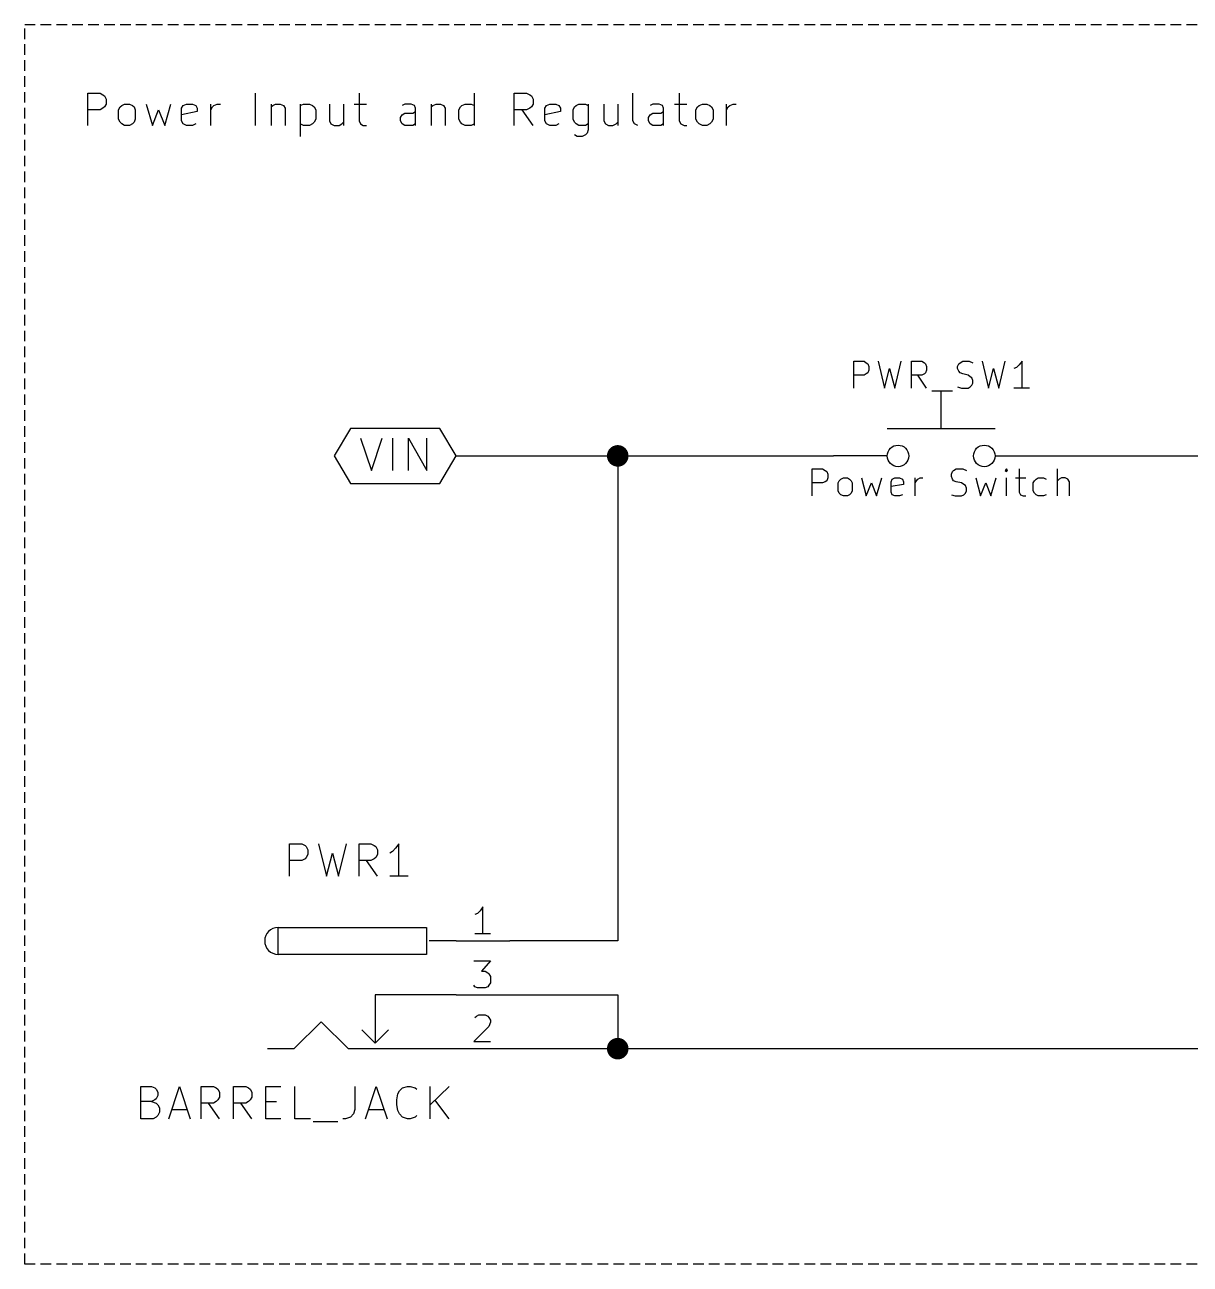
# Model space of a CAD drawing. Extents: x 18 to 282, y -194 to -20.
# Drawn here: x 139.7 to 194.6, y -160 to -101.6 of the extents above; entities that cross this region are included whole.
import ezdxf

# ---------------------------------------------------------------- set-up
doc = ezdxf.new("R2010")
doc.units = 0
doc.header["$MEASUREMENT"] = 0
doc.linetypes.add('DASHED', pattern=[0.75, 0.5, -0.25])
for name, color, linetype in [('BLUE3', 171, 'CONTINUOUS'), ('CYAN2', 4, 'CONTINUOUS'), ('GREEN2', 3, 'CONTINUOUS'), ('RED2', 1, 'CONTINUOUS')]:
    doc.layers.add(name, color=color, linetype=linetype)

msp = doc.modelspace()

# ---------------------------------------------------------------- linework, layer by layer
at = {"layer": 'BLUE3', "linetype": 'DASHED'}
for p, q in [((281.94, -101.6), (139.7, -101.6)), ((139.7, -160.02), (139.7, -101.6)), ((281.94, -160.02), (139.7, -160.02))]:
    msp.add_line(p, q, dxfattribs=at)
at = {"layer": 'BLUE3', "linetype": 'CONTINUOUS'}
for p, q in [((142.672, -106.35), (142.672, -104.826)), ((142.672, -104.826), (143.256, -104.826)), ((143.256, -104.826), (143.383, -104.902)), ((143.383, -104.902), (143.459, -104.953)), ((143.459, -104.953), (143.535, -105.105)), ((143.535, -105.105), (143.535, -105.334)), ((150.571, -106.35), (150.571, -104.826)), ((155.448, -104.826), (155.448, -106.121)), ((160.884, -106.35), (160.884, -104.826)), ((162.763, -106.35), (162.763, -104.826)), ((162.763, -104.826), (163.347, -104.826)), ((163.347, -104.826), (163.5, -104.902)), ((163.5, -104.902), (163.576, -104.953)), ((163.576, -104.953), (163.652, -105.105)), ((163.652, -105.105), (163.652, -105.334)), ((168.351, -106.121), (168.351, -104.826)), ((170.536, -104.826), (170.536, -106.121)), ((143.256, -105.613), (142.672, -105.613)), ((143.383, -105.537), (143.256, -105.613)), ((143.459, -105.461), (143.383, -105.537)), ((143.535, -105.334), (143.459, -105.461)), ((144.12, -105.613), (144.196, -105.461)), ((144.12, -106.045), (144.12, -105.613)), ((144.196, -105.461), (144.272, -105.41)), ((144.272, -105.41), (144.399, -105.334)), ((144.399, -105.334), (144.628, -105.334)), ((144.628, -105.334), (144.78, -105.41)), ((144.78, -105.41), (144.856, -105.461)), ((144.856, -105.461), (144.907, -105.613)), ((144.907, -105.613), (144.907, -106.045)), ((145.415, -105.334), (145.72, -106.35)), ((145.72, -106.35), (145.999, -105.613)), ((145.999, -105.613), (146.304, -106.35)), ((146.304, -106.35), (146.583, -105.334)), ((147.091, -105.537), (147.168, -105.41)), ((147.091, -106.121), (147.091, -105.537)), ((147.828, -105.689), (147.091, -105.842)), ((147.168, -105.41), (147.32, -105.334)), ((147.32, -105.334), (147.599, -105.334)), ((147.599, -105.334), (147.752, -105.41)), ((147.752, -105.41), (147.828, -105.537)), ((147.828, -105.537), (147.828, -105.689)), ((148.463, -106.35), (148.463, -105.334)), ((148.463, -105.613), (148.539, -105.461)), ((148.539, -105.461), (148.615, -105.41)), ((148.615, -105.41), (148.768, -105.334)), ((148.768, -105.334), (148.92, -105.334)), ((151.308, -105.334), (151.308, -106.35)), ((151.308, -105.461), (151.384, -105.41)), ((151.384, -105.41), (151.511, -105.334)), ((151.511, -105.334), (151.74, -105.334)), ((151.74, -105.334), (151.892, -105.41)), ((151.892, -105.41), (151.968, -105.537)), ((151.968, -105.537), (151.968, -106.35)), ((152.679, -105.334), (152.679, -106.858)), ((152.679, -105.41), (152.832, -105.334)), ((152.832, -105.334), (153.111, -105.334)), ((153.111, -105.334), (153.264, -105.41)), ((153.264, -105.41), (153.34, -105.461)), ((153.34, -105.461), (153.416, -105.613)), ((153.416, -105.613), (153.416, -106.045)), ((154.051, -105.334), (154.051, -106.121)), ((154.711, -105.334), (154.711, -106.35)), ((155.219, -105.334), (155.804, -105.334)), ((157.607, -105.334), (157.48, -105.41)), ((157.912, -105.334), (157.607, -105.334)), ((158.064, -105.41), (157.912, -105.334)), ((157.988, -105.766), (158.115, -105.689)), ((158.115, -105.537), (158.064, -105.41)), ((158.115, -106.35), (158.115, -105.537)), ((158.852, -105.334), (158.852, -106.35)), ((158.852, -105.461), (158.928, -105.41)), ((158.928, -105.41), (159.08, -105.334)), ((159.08, -105.334), (159.283, -105.334)), ((159.283, -105.334), (159.436, -105.41)), ((159.436, -105.41), (159.512, -105.537)), ((159.512, -105.537), (159.512, -106.35)), ((160.147, -105.613), (160.223, -105.461)), ((160.147, -106.045), (160.147, -105.613)), ((160.223, -105.461), (160.299, -105.41)), ((160.299, -105.41), (160.452, -105.334)), ((160.452, -105.334), (160.731, -105.334)), ((160.731, -105.334), (160.884, -105.41)), ((163.347, -105.613), (162.763, -105.613)), ((163.652, -106.35), (163.144, -105.613)), ((163.5, -105.537), (163.347, -105.613)), ((163.576, -105.461), (163.5, -105.537)), ((163.652, -105.334), (163.576, -105.461)), ((164.211, -105.537), (164.287, -105.41)), ((164.211, -106.121), (164.211, -105.537)), ((164.948, -105.689), (164.211, -105.842)), ((164.287, -105.41), (164.44, -105.334)), ((164.44, -105.334), (164.719, -105.334)), ((164.719, -105.334), (164.871, -105.41)), ((164.871, -105.41), (164.948, -105.537)), ((164.948, -105.537), (164.948, -105.689)), ((165.532, -105.613), (165.608, -105.461)), ((165.532, -106.045), (165.532, -105.613)), ((165.608, -105.461), (165.684, -105.41)), ((165.684, -105.41), (165.811, -105.334)), ((165.811, -105.334), (166.116, -105.334)), ((166.116, -105.334), (166.243, -105.41)), ((166.243, -105.334), (166.243, -106.553)), ((166.98, -105.334), (166.98, -106.121)), ((167.64, -105.334), (167.64, -106.35)), ((169.291, -105.334), (169.164, -105.41)), ((169.596, -105.334), (169.291, -105.334)), ((169.748, -105.41), (169.596, -105.334)), ((169.672, -105.766), (169.799, -105.689)), ((169.799, -105.537), (169.748, -105.41)), ((169.799, -106.35), (169.799, -105.537)), ((170.307, -105.334), (170.891, -105.334)), ((171.323, -105.613), (171.399, -105.461)), ((171.323, -106.045), (171.323, -105.613)), ((171.399, -105.461), (171.475, -105.41)), ((171.475, -105.41), (171.628, -105.334)), ((171.628, -105.334), (171.831, -105.334)), ((171.831, -105.334), (171.983, -105.41)), ((171.983, -105.41), (172.06, -105.461)), ((172.06, -105.461), (172.136, -105.613)), ((172.136, -105.613), (172.136, -106.045)), ((172.771, -106.35), (172.771, -105.334)), ((172.771, -105.613), (172.847, -105.461)), ((172.847, -105.461), (172.923, -105.41)), ((172.923, -105.41), (173.076, -105.334)), ((173.076, -105.334), (173.228, -105.334)), ((144.196, -106.197), (144.12, -106.045)), ((144.272, -106.274), (144.196, -106.197)), ((144.399, -106.35), (144.272, -106.274)), ((144.78, -106.274), (144.628, -106.35)), ((144.856, -106.197), (144.78, -106.274)), ((144.907, -106.045), (144.856, -106.197)), ((147.168, -106.274), (147.091, -106.121)), ((147.32, -106.35), (147.168, -106.274)), ((147.752, -106.274), (147.599, -106.35)), ((152.832, -106.35), (152.679, -106.274)), ((153.264, -106.274), (153.111, -106.35)), ((153.34, -106.197), (153.264, -106.274)), ((153.416, -106.045), (153.34, -106.197)), ((154.051, -106.121), (154.127, -106.274)), ((154.127, -106.274), (154.28, -106.35)), ((154.508, -106.35), (154.635, -106.274)), ((154.635, -106.274), (154.711, -106.197)), ((155.448, -106.121), (155.524, -106.274)), ((155.524, -106.274), (155.651, -106.35)), ((157.404, -105.969), (157.48, -105.842)), ((157.404, -106.121), (157.404, -105.969)), ((157.48, -106.274), (157.404, -106.121)), ((157.48, -105.842), (157.607, -105.766)), ((157.607, -106.35), (157.48, -106.274)), ((157.607, -105.766), (157.988, -105.766)), ((158.115, -106.274), (157.988, -106.35)), ((160.223, -106.197), (160.147, -106.045)), ((160.299, -106.274), (160.223, -106.197)), ((160.452, -106.35), (160.299, -106.274)), ((160.884, -106.274), (160.731, -106.35)), ((164.287, -106.274), (164.211, -106.121)), ((164.44, -106.35), (164.287, -106.274)), ((164.871, -106.274), (164.719, -106.35)), ((165.608, -106.197), (165.532, -106.045)), ((165.684, -106.274), (165.608, -106.197)), ((165.811, -106.35), (165.684, -106.274)), ((166.243, -106.274), (166.116, -106.35)), ((166.98, -106.121), (167.056, -106.274)), ((167.056, -106.274), (167.208, -106.35)), ((167.411, -106.35), (167.564, -106.274)), ((167.564, -106.274), (167.64, -106.197)), ((168.427, -106.274), (168.351, -106.121)), ((168.58, -106.35), (168.427, -106.274)), ((169.088, -105.969), (169.164, -105.842)), ((169.088, -106.121), (169.088, -105.969)), ((169.164, -106.274), (169.088, -106.121)), ((169.164, -105.842), (169.291, -105.766)), ((169.291, -106.35), (169.164, -106.274)), ((169.291, -105.766), (169.672, -105.766)), ((169.799, -106.274), (169.672, -106.35)), ((170.536, -106.121), (170.612, -106.274)), ((170.612, -106.274), (170.764, -106.35)), ((171.399, -106.197), (171.323, -106.045)), ((171.475, -106.274), (171.399, -106.197)), ((171.628, -106.35), (171.475, -106.274)), ((171.983, -106.274), (171.831, -106.35)), ((172.06, -106.197), (171.983, -106.274)), ((172.136, -106.045), (172.06, -106.197)), ((144.628, -106.35), (144.399, -106.35)), ((147.599, -106.35), (147.32, -106.35)), ((153.111, -106.35), (152.832, -106.35)), ((154.28, -106.35), (154.508, -106.35)), ((155.651, -106.35), (155.804, -106.35)), ((157.988, -106.35), (157.607, -106.35)), ((160.731, -106.35), (160.452, -106.35)), ((164.719, -106.35), (164.44, -106.35)), ((165.735, -106.858), (165.608, -106.782)), ((165.964, -106.858), (165.735, -106.858)), ((166.116, -106.35), (165.811, -106.35)), ((166.116, -106.782), (165.964, -106.858)), ((166.192, -106.705), (166.116, -106.782)), ((166.243, -106.553), (166.192, -106.705)), ((167.208, -106.35), (167.411, -106.35)), ((169.672, -106.35), (169.291, -106.35)), ((170.764, -106.35), (170.891, -106.35)), ((171.831, -106.35), (171.628, -106.35))]:
    msp.add_line(p, q, dxfattribs=at)
at = {"layer": 'CYAN2', "linetype": 'CONTINUOUS'}
for p, q in [((178.765, -118.72), (178.765, -117.45)), ((178.765, -117.45), (179.248, -117.45)), ((179.248, -117.45), (179.349, -117.526)), ((179.349, -117.526), (179.426, -117.577)), ((179.426, -118.008), (179.349, -118.059)), ((179.426, -117.577), (179.476, -117.704)), ((179.476, -117.881), (179.426, -118.008)), ((179.476, -117.704), (179.476, -117.881)), ((179.908, -117.45), (180.213, -118.72)), ((180.213, -118.72), (180.442, -117.805)), ((180.442, -117.805), (180.696, -118.72)), ((180.696, -118.72), (181, -117.45)), ((181.483, -118.72), (181.483, -117.45)), ((181.483, -117.45), (181.966, -117.45)), ((181.966, -117.45), (182.093, -117.526)), ((182.093, -117.526), (182.143, -117.577)), ((182.143, -118.008), (182.093, -118.059)), ((182.143, -117.577), (182.194, -117.704)), ((182.194, -117.881), (182.143, -118.008)), ((182.194, -117.704), (182.194, -117.881)), ((183.642, -117.704), (183.718, -117.577)), ((183.642, -117.805), (183.642, -117.704)), ((183.718, -117.932), (183.642, -117.805)), ((183.718, -117.577), (183.769, -117.526)), ((183.769, -118.008), (183.718, -117.932)), ((183.769, -117.526), (183.896, -117.45)), ((183.896, -118.059), (183.769, -118.008)), ((183.896, -117.45), (184.201, -117.45)), ((184.201, -117.45), (184.379, -117.526)), ((184.81, -117.45), (185.115, -118.72)), ((185.115, -118.72), (185.344, -117.805)), ((185.344, -117.805), (185.598, -118.72)), ((185.598, -118.72), (185.903, -117.45)), ((186.436, -117.754), (186.309, -117.805)), ((186.563, -117.627), (186.436, -117.754)), ((186.69, -117.45), (186.563, -117.627)), ((186.69, -118.72), (186.69, -117.45)), ((179.248, -118.11), (178.765, -118.11)), ((179.349, -118.059), (179.248, -118.11)), ((181.966, -118.11), (181.483, -118.11)), ((182.194, -118.72), (181.788, -118.11)), ((182.093, -118.059), (181.966, -118.11)), ((184.15, -118.11), (183.896, -118.059)), ((184.252, -118.186), (184.15, -118.11)), ((184.328, -118.237), (184.252, -118.186)), ((184.379, -118.364), (184.328, -118.237)), ((184.328, -118.593), (184.379, -118.491)), ((184.379, -118.491), (184.379, -118.364)), ((182.448, -118.847), (183.413, -118.847)), ((183.642, -118.669), (183.845, -118.72)), ((183.845, -118.72), (184.15, -118.72)), ((184.15, -118.72), (184.252, -118.669)), ((184.252, -118.669), (184.328, -118.593)), ((187.046, -118.72), (186.309, -118.72)), ((176.809, -123.8), (176.809, -122.53)), ((176.809, -122.53), (177.292, -122.53)), ((177.292, -122.53), (177.419, -122.606)), ((177.419, -122.606), (177.495, -122.657)), ((177.495, -122.657), (177.546, -122.784)), ((183.363, -122.784), (183.413, -122.657)), ((183.413, -122.657), (183.464, -122.606)), ((183.464, -122.606), (183.591, -122.53)), ((183.591, -122.53), (183.896, -122.53)), ((183.896, -122.53), (184.074, -122.606)), ((185.953, -122.53), (185.903, -122.606)), ((185.903, -122.606), (185.953, -122.657)), ((186.004, -122.606), (185.953, -122.53)), ((185.953, -122.53), (185.953, -122.657)), ((185.953, -122.657), (186.004, -122.606)), ((186.563, -122.53), (186.563, -123.622)), ((188.366, -123.8), (188.366, -122.53)), ((177.292, -123.19), (176.809, -123.19)), ((177.419, -123.139), (177.292, -123.19)), ((177.495, -123.088), (177.419, -123.139)), ((177.546, -122.961), (177.495, -123.088)), ((177.546, -122.784), (177.546, -122.961)), ((178.029, -123.19), (178.079, -123.088)), ((178.029, -123.571), (178.029, -123.19)), ((178.079, -123.088), (178.156, -123.012)), ((178.156, -123.012), (178.283, -122.961)), ((178.283, -122.961), (178.46, -122.961)), ((178.46, -122.961), (178.562, -123.012)), ((178.562, -123.012), (178.638, -123.088)), ((178.638, -123.088), (178.689, -123.19)), ((178.689, -123.19), (178.689, -123.571)), ((179.121, -122.961), (179.349, -123.8)), ((179.349, -123.8), (179.603, -123.19)), ((179.603, -123.19), (179.832, -123.8)), ((179.832, -123.8), (180.086, -122.961)), ((180.518, -123.139), (180.569, -123.012)), ((180.518, -123.622), (180.518, -123.139)), ((181.102, -123.266), (180.518, -123.368)), ((180.569, -123.012), (180.696, -122.961)), ((180.696, -122.961), (180.924, -122.961)), ((180.924, -122.961), (181.051, -123.012)), ((181.051, -123.012), (181.102, -123.139)), ((181.102, -123.139), (181.102, -123.266)), ((181.661, -123.8), (181.661, -122.961)), ((181.661, -123.19), (181.712, -123.088)), ((181.712, -123.088), (181.788, -123.012)), ((181.788, -123.012), (181.889, -122.961)), ((181.889, -122.961), (182.016, -122.961)), ((183.363, -122.885), (183.363, -122.784)), ((183.413, -123.012), (183.363, -122.885)), ((183.464, -123.088), (183.413, -123.012)), ((183.591, -123.139), (183.464, -123.088)), ((183.845, -123.19), (183.591, -123.139)), ((183.947, -123.266), (183.845, -123.19)), ((184.023, -123.317), (183.947, -123.266)), ((184.506, -122.961), (184.734, -123.8)), ((184.734, -123.8), (184.988, -123.19)), ((184.988, -123.19), (185.217, -123.8)), ((185.217, -123.8), (185.471, -122.961)), ((185.953, -123.8), (185.953, -122.961)), ((186.385, -122.961), (186.868, -122.961)), ((187.223, -123.19), (187.274, -123.088)), ((187.223, -123.571), (187.223, -123.19)), ((187.274, -123.088), (187.35, -123.012)), ((187.35, -123.012), (187.452, -122.961)), ((187.452, -122.961), (187.706, -122.961)), ((187.706, -122.961), (187.833, -123.012)), ((188.443, -123.012), (188.366, -123.088)), ((188.544, -122.961), (188.443, -123.012)), ((188.722, -122.961), (188.544, -122.961)), ((188.849, -123.012), (188.722, -122.961)), ((188.925, -123.139), (188.849, -123.012)), ((188.925, -123.8), (188.925, -123.139)), ((178.079, -123.673), (178.029, -123.571)), ((178.156, -123.749), (178.079, -123.673)), ((178.283, -123.8), (178.156, -123.749)), ((178.46, -123.8), (178.283, -123.8)), ((178.562, -123.749), (178.46, -123.8)), ((178.638, -123.673), (178.562, -123.749)), ((178.689, -123.571), (178.638, -123.673)), ((180.569, -123.749), (180.518, -123.622)), ((180.696, -123.8), (180.569, -123.749)), ((180.924, -123.8), (180.696, -123.8)), ((181.051, -123.749), (180.924, -123.8)), ((183.363, -123.749), (183.54, -123.8)), ((183.54, -123.8), (183.845, -123.8)), ((183.845, -123.8), (183.947, -123.749)), ((183.947, -123.749), (184.023, -123.673)), ((184.074, -123.444), (184.023, -123.317)), ((184.023, -123.673), (184.074, -123.571)), ((184.074, -123.571), (184.074, -123.444)), ((186.563, -123.622), (186.614, -123.749)), ((186.614, -123.749), (186.741, -123.8)), ((186.741, -123.8), (186.868, -123.8)), ((187.274, -123.673), (187.223, -123.571)), ((187.35, -123.749), (187.274, -123.673)), ((187.452, -123.8), (187.35, -123.749)), ((187.706, -123.8), (187.452, -123.8)), ((187.833, -123.749), (187.706, -123.8)), ((152.171, -141.732), (152.171, -140.208)), ((152.171, -140.208), (152.756, -140.208)), ((152.756, -140.208), (152.908, -140.284)), ((153.543, -140.208), (153.924, -141.732)), ((154.483, -141.732), (154.864, -140.208)), ((155.448, -141.732), (155.448, -140.208)), ((155.448, -140.208), (156.007, -140.208)), ((156.007, -140.208), (156.159, -140.284)), ((157.328, -140.208), (157.175, -140.411)), ((157.328, -141.732), (157.328, -140.208)), ((152.908, -140.284), (152.959, -140.335)), ((152.959, -140.335), (153.035, -140.487)), ((153.035, -140.716), (152.959, -140.843)), ((153.035, -140.487), (153.035, -140.716)), ((153.924, -141.732), (154.203, -140.64)), ((154.203, -140.64), (154.483, -141.732)), ((156.159, -140.284), (156.235, -140.335)), ((156.235, -140.335), (156.312, -140.487)), ((156.312, -140.716), (156.235, -140.843)), ((156.312, -140.487), (156.312, -140.716)), ((157.023, -140.564), (156.896, -140.64)), ((157.175, -140.411), (157.023, -140.564)), ((152.756, -140.995), (152.171, -140.995)), ((152.908, -140.919), (152.756, -140.995)), ((152.959, -140.843), (152.908, -140.919)), ((156.007, -140.995), (155.448, -140.995)), ((156.312, -141.732), (155.804, -140.995)), ((156.159, -140.919), (156.007, -140.995)), ((156.235, -140.843), (156.159, -140.919)), ((157.759, -141.732), (156.896, -141.732)), ((145.161, -153.162), (145.161, -151.638)), ((145.161, -151.638), (145.669, -151.638)), ((145.669, -151.638), (145.821, -151.714)), ((145.821, -151.714), (145.898, -151.765)), ((145.898, -151.765), (145.974, -151.917)), ((146.482, -153.162), (146.99, -151.638)), ((146.99, -151.638), (147.498, -153.162)), ((148.006, -153.162), (148.006, -151.638)), ((148.006, -151.638), (148.59, -151.638)), ((148.59, -151.638), (148.717, -151.714)), ((148.717, -151.714), (148.793, -151.765)), ((148.793, -151.765), (148.869, -151.917)), ((149.53, -153.162), (149.53, -151.638)), ((149.53, -151.638), (150.114, -151.638)), ((150.114, -151.638), (150.241, -151.714)), ((150.241, -151.714), (150.317, -151.765)), ((150.317, -151.765), (150.393, -151.917)), ((151.054, -153.162), (151.054, -151.638)), ((151.054, -151.638), (151.765, -151.638)), ((152.425, -153.162), (152.425, -151.638)), ((155.245, -151.638), (155.245, -152.73)), ((155.753, -153.162), (156.261, -151.638)), ((156.261, -151.638), (156.769, -153.162)), ((157.277, -151.994), (157.353, -151.841)), ((157.353, -151.841), (157.505, -151.714)), ((157.505, -151.714), (157.734, -151.638)), ((157.734, -151.638), (157.861, -151.638)), ((157.861, -151.638), (158.09, -151.714)), ((158.09, -151.714), (158.166, -151.765)), ((158.801, -153.162), (158.801, -151.638)), ((159.69, -151.638), (158.801, -152.502)), ((145.669, -152.349), (145.161, -152.349)), ((145.821, -152.273), (145.669, -152.349)), ((145.669, -152.349), (145.898, -152.425)), ((145.898, -152.222), (145.821, -152.273)), ((145.974, -152.07), (145.898, -152.222)), ((145.898, -152.425), (145.974, -152.502)), ((145.974, -151.917), (145.974, -152.07)), ((148.59, -152.425), (148.006, -152.425)), ((148.869, -153.162), (148.361, -152.425)), ((148.717, -152.349), (148.59, -152.425)), ((148.793, -152.273), (148.717, -152.349)), ((148.869, -152.146), (148.793, -152.273)), ((148.869, -151.917), (148.869, -152.146)), ((150.114, -152.425), (149.53, -152.425)), ((150.393, -153.162), (149.885, -152.425)), ((150.241, -152.349), (150.114, -152.425)), ((150.317, -152.273), (150.241, -152.349)), ((150.393, -152.146), (150.317, -152.273)), ((150.393, -151.917), (150.393, -152.146)), ((151.054, -152.349), (151.562, -152.349)), ((157.226, -152.273), (157.277, -151.994)), ((157.226, -152.502), (157.226, -152.273)), ((159.69, -153.162), (159.029, -152.273)), ((145.974, -153.01), (145.898, -153.086)), ((145.974, -152.502), (146.05, -152.654)), ((146.05, -152.857), (145.974, -153.01)), ((146.05, -152.654), (146.05, -152.857)), ((146.609, -152.73), (147.345, -152.73)), ((155.194, -152.933), (155.042, -153.086)), ((155.245, -152.73), (155.194, -152.933)), ((155.905, -152.73), (156.642, -152.73)), ((157.277, -152.781), (157.226, -152.502)), ((157.353, -152.933), (157.277, -152.781)), ((157.505, -153.086), (157.353, -152.933)), ((158.166, -153.01), (158.09, -153.086)), ((145.745, -153.162), (145.161, -153.162)), ((145.898, -153.086), (145.745, -153.162)), ((151.765, -153.162), (151.054, -153.162)), ((153.162, -153.162), (152.425, -153.162)), ((153.289, -153.289), (154.457, -153.289)), ((154.813, -153.162), (154.686, -153.162)), ((155.042, -153.086), (154.813, -153.162)), ((157.734, -153.162), (157.505, -153.086)), ((157.861, -153.162), (157.734, -153.162)), ((158.09, -153.086), (157.861, -153.162))]:
    msp.add_line(p, q, dxfattribs=at)
at = {"layer": 'GREEN2', "linetype": 'CONTINUOUS'}
for p, q in [((160.02, -121.92), (167.64, -121.92)), ((167.64, -121.92), (167.64, -144.78)), ((167.64, -121.92), (177.8, -121.92)), ((187.96, -121.92), (198.12, -121.92)), ((167.64, -144.78), (162.56, -144.78)), ((162.56, -147.32), (167.64, -147.32)), ((167.64, -147.32), (167.64, -149.86)), ((162.56, -149.86), (167.64, -149.86)), ((167.64, -149.86), (208.28, -149.86))]:
    msp.add_line(p, q, dxfattribs=at)
at = {"layer": 'GREEN2', "const_width": 0.508}
for points in [[(167.386, -121.92, 1), (167.894, -121.92, 1)], [(167.386, -149.86, 1), (167.894, -149.86, 1)]]:
    msp.add_lwpolyline(points, format="xyb", close=True, dxfattribs=at)
at = {"layer": 'RED2', "linetype": 'CONTINUOUS'}
for p, q in [((182.88, -120.65), (182.88, -118.872)), ((155.042, -120.625), (154.28, -121.92)), ((159.258, -120.625), (155.042, -120.625)), ((160.02, -121.92), (159.258, -120.625)), ((185.42, -120.65), (180.34, -120.65)), ((155.524, -121.082), (156.032, -122.606)), ((156.032, -122.606), (156.54, -121.082)), ((157.048, -122.606), (157.048, -121.082)), ((157.785, -122.606), (157.785, -121.082)), ((157.785, -121.082), (158.648, -122.606)), ((158.648, -122.606), (158.648, -121.082)), ((154.28, -121.92), (155.042, -123.215)), ((159.258, -123.215), (160.02, -121.92)), ((180.34, -121.92), (177.8, -121.92)), ((185.42, -121.92), (187.96, -121.92)), ((155.042, -123.215), (159.258, -123.215)), ((161.036, -143.485), (160.909, -143.535)), ((161.163, -143.358), (161.036, -143.485)), ((161.29, -143.18), (161.163, -143.358)), ((161.29, -144.45), (161.29, -143.18)), ((151.638, -145.415), (151.638, -144.145)), ((151.638, -144.145), (158.623, -144.145)), ((158.623, -144.145), (158.623, -145.415)), ((160.02, -144.78), (158.75, -144.78)), ((160.02, -144.78), (162.56, -144.78)), ((161.646, -144.45), (160.909, -144.45)), ((158.623, -145.415), (151.638, -145.415)), ((160.858, -145.72), (161.646, -145.72)), ((161.646, -145.72), (161.214, -146.202)), ((161.214, -146.202), (161.392, -146.202)), ((161.392, -146.202), (161.519, -146.279)), ((161.519, -146.279), (161.569, -146.329)), ((161.569, -146.329), (161.646, -146.456)), ((161.646, -146.456), (161.646, -146.761)), ((160.909, -146.939), (160.858, -146.863)), ((161.036, -146.99), (160.909, -146.939)), ((161.392, -146.99), (161.036, -146.99)), ((161.519, -146.939), (161.392, -146.99)), ((161.569, -146.863), (161.519, -146.939)), ((161.646, -146.761), (161.569, -146.863)), ((160.02, -147.32), (156.21, -147.32)), ((156.21, -147.32), (156.21, -149.606)), ((160.02, -147.32), (162.56, -147.32)), ((160.909, -148.387), (160.985, -148.336)), ((160.985, -148.336), (161.087, -148.26)), ((161.087, -148.26), (161.392, -148.26)), ((161.392, -148.26), (161.519, -148.336)), ((161.519, -148.336), (161.569, -148.387)), ((152.4, -149.86), (153.67, -148.59)), ((153.67, -148.59), (154.94, -149.86)), ((156.21, -149.606), (155.575, -148.971)), ((156.21, -149.606), (156.845, -148.971)), ((161.569, -148.819), (160.858, -149.53)), ((161.569, -148.387), (161.646, -148.514)), ((161.646, -148.615), (161.569, -148.819)), ((161.646, -148.514), (161.646, -148.615)), ((160.858, -149.53), (161.646, -149.53)), ((151.13, -149.86), (152.4, -149.86)), ((154.94, -149.86), (157.48, -149.86)), ((157.48, -149.86), (160.02, -149.86)), ((160.02, -149.86), (162.56, -149.86))]:
    msp.add_line(p, q, dxfattribs=at)
at = {"layer": 'RED2'}
for centre in [(180.848, -121.92), (184.912, -121.92)]:
    msp.add_circle(centre, 0.508, dxfattribs=at)
msp.add_arc((151.638, -144.78), 0.635, -269.9, -90.1, dxfattribs=at)
msp.add_arc((151.638, -144.78), 0.635, -269.9, -90.1, dxfattribs=at)

doc.saveas('drawing.dxf')
